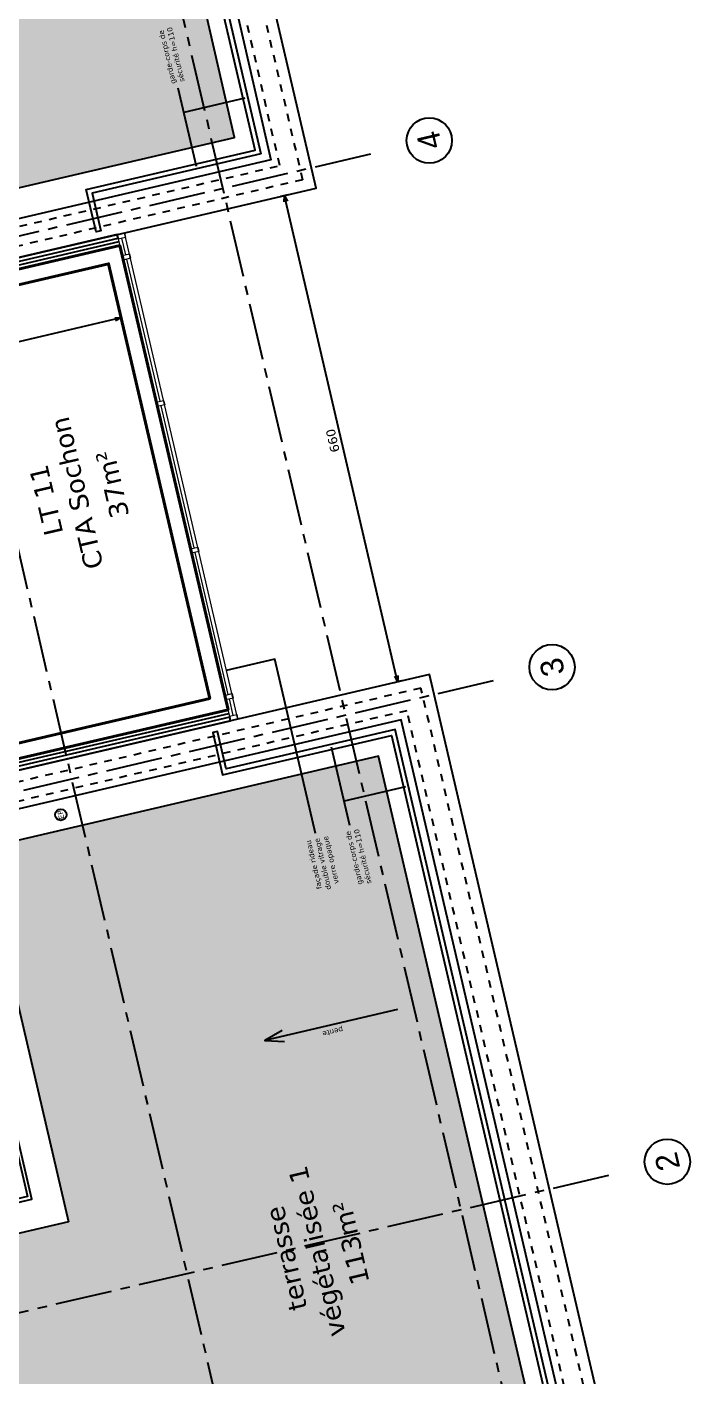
# Model space of a CAD drawing. Header units: metres. Extents: x 595957 to 596103, y 139647 to 139785.
# Drawn here: x 596092.37 to 596101.13, y 139675.33 to 139693.17 of the extents above; entities that cross this region are included whole.
import ezdxf
from ezdxf.enums import TextEntityAlignment as Align

# ---------------------------------------------------------------- set-up
doc = ezdxf.new("R2010")
doc.units = ezdxf.units.M
doc.header["$MEASUREMENT"] = 0
doc.header["$PDMODE"] = 3
doc.header["$PDSIZE"] = 0.1
doc.linetypes.add('AXES2', pattern=[1.125, 0.75, -0.125, 0.125, -0.125])
doc.linetypes.add('POINTILLE', pattern=[0.25, 0, -0.25])
for name, color, linetype in [('00-AXE-0.00', 14, 'AXES2'), ('01-ISOL-0.08', 43, 'ISOLATION'), ('01-MEN-VU-0.13', 163, 'Continuous'), ('01-SANITAIRE-0.15', 44, 'Continuous'), ('02-VU-POINT-05-0.10', 133, 'POINTILLE'), ('04-VEGET2-0.15', 80, 'Continuous'), ('06-COT-50&100-0.20', 2, 'Continuous'), ('06-TXT-DETAILS-DIVERS-02.20', 2, 'Continuous'), ('06-TXT-DIVERS-0.20', 70, 'Continuous'), ('06-TXT-ETIQUETTES SURFACES', 210, 'Continuous'), ('08-VU-0.25', 41, 'Continuous'), ('08-VU-0.35', 30, 'Continuous')]:
    doc.layers.add(name, color=color, linetype=linetype)
doc.layers.add('01-BETON-0.40', color=4, linetype='Continuous', lineweight=40)
doc.layers.add('01-MEN-CP-0.15', color=2, linetype='Continuous', lineweight=18)
doc.styles.add('COT', font='verdana.ttf')
doc.styles.add('locaux 100', font='verdana.ttf', dxfattribs={"height": 0.22})
doc.styles.add('locaux 20', font='verdana.ttf', dxfattribs={"height": 0.07})
doc.styles.get("Standard").update_dxf_attribs({"font": 'arial.ttf'})
doc.linetypes.add('ISOLATION', pattern='A,0.0001,-0.1,[134,ltypeshp.shx,S=0.1,R=0,X=-0.1,Y=0],-0.2,[134,ltypeshp.shx,S=0.1,R=180,X=0.1,Y=0],-0.1', length=0.4001)
doc.dimstyles.new('COT50', dxfattribs={"dimtxt": 0.12, "dimasz": 0.08, "dimexe": 0.05, "dimexo": 0, "dimgap": 0.05, "dimtad": 1, "dimdec": 0, "dimlfac": 100, "dimzin": 0, "dimdsep": 46, "dimtxsty": 'COT', "dimblk": 'OPEN30', "dimcen": 0.04, "dimdle": 0.05, "dimclrd": 256, "dimclre": 256, "dimclrt": 6, "dimadec": 0, "dimazin": 0, "dimtm": 1e-09, "dimtfac": 1, "dimtdec": 0, "dimtmove": 1, "dimatfit": 0, "dimldrblk": 'OPEN30', "dimfxl": 0.05, "dimfxlon": 1, "dimtolj": 1, "dimtzin": 0, "dimlwd": -1, "dimlwe": -1, "dimarcsym": 0})
pattern_1 = [(193.12127, (596100.81484, 139671.19803), (-0.1320308, -0.21229195), [0.046875, -0.3066784]), (148.1213, (596100.81484, 139671.19803), (-0.1320308, -0.212292), [0.046875, -0.203125]), (238.1213, (596100.81484, 139671.19803), (0.212292, -0.1320308), [0.046875, -0.203125])]

# ---------------------------------------------------------------- blocks, each defined once
blk = doc.blocks.new('_Open30')
at = {"color": 0, "linetype": 'ByBlock', "lineweight": -2}
for p, q in [((-1, 0.27), (0, 0)), ((0, 0), (-1, -0.27)), ((0, 0), (-1, 0))]:
    blk.add_line(p, q, dxfattribs=at)
blk = doc.blocks.new('*D42')
at = {"layer": '06-COT-50&100-0.20', "transparency": 16777216}
for p, q in [((596093.602, 139689.368), (596093.624, 139689.271)), ((596093.535, 139689.302), (596087.526, 139687.901)), ((596087.437, 139687.931), (596087.46, 139687.834))]:
    blk.add_line(p, q, dxfattribs=at)
at = {"layer": 'Defpoints', "color": 0, "transparency": 16777216}
for p in [(596093.446, 139690.036), (596087.281, 139688.599), (596087.448, 139687.883)]:
    blk.add_point(p, dxfattribs=at)
at = {"layer": '06-COT-50&100-0.20', "transparency": 16777216, "xscale": 0.08, "yscale": 0.08, "zscale": 0.08}
for p, rotation in [((596093.613, 139689.32), 13.12127038304243), ((596087.448, 139687.883), 193.1212703830424)]:
    blk.add_blockref('_Open30', p, dxfattribs=dict(at, rotation=rotation))
at = {"layer": '06-COT-50&100-0.20', "color": 6, "transparency": 16777216, "insert": (596090.556, 139688.492), "char_height": 0.12, "attachment_point": 5, "rotation": 193.1213, "style": 'COT'}
blk.add_mtext('\\A1;633', dxfattribs=at)
blk = doc.blocks.new('*D145')
at = {"layer": '06-COT-50&100-0.20', "transparency": 16777216}
for p, q in [((596095.82, 139690.949), (596095.722, 139690.926)), ((596097.251, 139684.587), (596095.789, 139690.859)), ((596097.318, 139684.521), (596097.221, 139684.498))]:
    blk.add_line(p, q, dxfattribs=at)
at = {"layer": 'Defpoints', "color": 0, "transparency": 16777216}
for p in [(596095.771, 139690.937), (596096.191, 139691.035), (596097.689, 139684.607)]:
    blk.add_point(p, dxfattribs=at)
at = {"layer": '06-COT-50&100-0.20', "transparency": 16777216, "xscale": 0.08, "yscale": 0.08, "zscale": 0.08}
for p, rotation in [((596095.771, 139690.937), 103.1212703830424), ((596097.269, 139684.509), 283.1212703830424)]:
    blk.add_blockref('_Open30', p, dxfattribs=dict(at, rotation=rotation))
at = {"layer": '06-COT-50&100-0.20', "color": 6, "transparency": 16777216, "insert": (596096.411, 139687.698), "char_height": 0.12, "attachment_point": 5, "rotation": 103.1213, "style": 'COT'}
blk.add_mtext('\\A1;660', dxfattribs=at)
blk = doc.blocks.new('A$C3E0B406B')
at = {"layer": '01-SANITAIRE-0.15'}
for points in [[(0.075, -0.25), (0, 0), (-0.075, -0.25)], [(0, -1.8), (0, 0)]]:
    blk.add_lwpolyline(points, dxfattribs=at)
at = {"layer": '01-SANITAIRE-0.15', "insert": (-0.083, -0.9), "char_height": 0.07, "width": 1.56851, "attachment_point": 5, "rotation": 90, "style": 'locaux 20'}
blk.add_mtext('pente ', dxfattribs=at)

msp = doc.modelspace()

# ---------------------------------------------------------------- hatches: boundary and pattern name
at = {"layer": '04-VEGET2-0.15', "true_color": 0x999999}
h = msp.add_hatch(dxfattribs=at)
h.set_pattern_fill('GRASS', color=253, scale=0.25)
h.set_pattern_definition(pattern_1)
h.paths.add_polyline_path([(596087.046, 139689.828), (596095.111, 139691.708), (596090.683, 139711.004), (596082.552, 139709.109)])
h = msp.add_hatch(dxfattribs=at)
h.set_pattern_fill('GRASS', color=253, scale=0.25)
h.set_pattern_definition(pattern_1)
h.paths.add_polyline_path([(596092.915, 139677.37), (596088.766, 139676.403), (596090.333, 139669.679), (596099.734, 139671.87), (596097.017, 139683.527), (596091.765, 139682.302)])
h.paths.add_polyline_path([(596093.549, 139670.641), (596093.587, 139670.726), (596093.298, 139670.583)], flags=16)

# ---------------------------------------------------------------- linework, layer by layer
at = {"layer": '00-AXE-0.00'}
for p, q in [((596099.828, 139670.147), (596085.783, 139730.398)), ((596096.207, 139669.302), (596082.162, 139729.554)), ((596096.908, 139691.484), (596082.22, 139688.061)), ((596098.531, 139684.521), (596083.844, 139681.098)), ((596100.055, 139677.982), (596087.226, 139674.992))]:
    msp.add_line(p, q, dxfattribs=at)
at = {"layer": '00-AXE-0.00', "linetype": 'Continuous'}
for centre in [(596097.687, 139691.666), (596099.31, 139684.703), (596100.834, 139678.164)]:
    msp.add_circle(centre, 0.3, dxfattribs=at)
at = {"layer": '01-BETON-0.40', "ltscale": 0.5}
msp.add_lwpolyline([(596087.732, 139686.666), (596087.281, 139688.599), (596093.446, 139690.036), (596094.785, 139684.29), (596088.621, 139682.853), (596088.17, 139684.786), (596087.975, 139684.741), (596088.471, 139682.613), (596095.026, 139684.14), (596093.595, 139690.276), (596087.041, 139688.748), (596087.537, 139686.62)], close=True, dxfattribs=at)
at = {"layer": '01-ISOL-0.08', "ltscale": 0.1}
for p, q in [((596093.584, 139690.325), (596086.932, 139688.774)), ((596088.385, 139682.541), (596095.037, 139684.092))]:
    msp.add_line(p, q, dxfattribs=at)
at = {"layer": '01-MEN-CP-0.15'}
for p, q in [((596093.675, 139690.156), (596093.624, 139690.375)), ((596094.127, 139688.218), (596093.688, 139690.097)), ((596094.578, 139686.28), (596094.14, 139688.159)), ((596095.03, 139684.342), (596094.592, 139686.221)), ((596095.095, 139684.064), (596095.044, 139684.283))]:
    msp.add_line(p, q, dxfattribs=at)
for points in [[(596095.06, 139683.994), (596095.157, 139684.017), (596093.659, 139690.445), (596093.561, 139690.422)], [(596093.575, 139690.364), (596093.561, 139690.422), (596093.659, 139690.445), (596093.672, 139690.386)], [(596093.64, 139690.086), (596093.626, 139690.145), (596093.723, 139690.167), (596093.737, 139690.109)], [(596094.091, 139688.148), (596094.078, 139688.206), (596094.175, 139688.229), (596094.189, 139688.171)], [(596094.543, 139686.21), (596094.53, 139686.268), (596094.627, 139686.291), (596094.641, 139686.233)], [(596094.995, 139684.272), (596094.981, 139684.33), (596095.079, 139684.353), (596095.092, 139684.295)], [(596095.06, 139683.994), (596095.046, 139684.053), (596095.143, 139684.076), (596095.157, 139684.017)]]:
    msp.add_lwpolyline(points, close=True, dxfattribs=at)
at = {"layer": '01-MEN-VU-0.13'}
for points in [[(596095.461, 139691.489), (596093.229, 139690.968), (596093.344, 139690.474), (596093.281, 139690.459), (596093.151, 139691.017), (596095.383, 139691.537), (596090.786, 139711.262), (596088.553, 139710.742), (596088.423, 139711.299), (596088.486, 139711.314), (596088.601, 139710.82), (596090.834, 139711.34)], [(596089.688, 139669.228), (596100.085, 139671.652), (596097.235, 139683.878), (596095.003, 139683.357), (596094.888, 139683.852), (596094.824, 139683.837), (596094.954, 139683.279), (596097.187, 139683.8), (596100.007, 139671.7), (596089.674, 139669.292)]]:
    msp.add_lwpolyline(points, close=True, dxfattribs=at)
at = {"layer": '01-SANITAIRE-0.15'}
msp.add_circle((596092.815, 139682.752), 0.075, dxfattribs=at)
at = {"layer": '02-VU-POINT-05-0.10', "ltscale": 0.25}
for points in [[(596082.292, 139709.562), (596082.235, 139709.805), (596091.176, 139711.889), (596096.011, 139691.147), (596087.07, 139689.063), (596087.014, 139689.307), (596095.71, 139691.334), (596091.058, 139711.605)], [(596087.016, 139681.709), (596089.96, 139669.078), (596100.334, 139671.497), (596097.39, 139684.127)]]:
    msp.add_lwpolyline(points, close=True, dxfattribs=at)
msp.add_lwpolyline([(596084.894, 139681.214), (596086.772, 139681.652), (596089.773, 139668.778), (596100.635, 139671.31), (596097.577, 139684.427), (596085.081, 139681.514)], dxfattribs=at)
at = {"layer": '04-VEGET2-0.15'}
for points in [[(596087.046, 139689.828), (596095.111, 139691.708), (596090.683, 139711.004), (596082.552, 139709.109)], [(596092.915, 139677.37), (596088.766, 139676.403), (596090.333, 139669.679), (596099.734, 139671.87), (596097.017, 139683.527), (596091.765, 139682.302)]]:
    msp.add_lwpolyline(points, close=True, dxfattribs=at)
at = {"layer": '06-TXT-DETAILS-DIVERS-02.20'}
for p, q in [((596095.25, 139692.227), (596094.44, 139692.038)), ((596097.372, 139683.122), (596096.562, 139682.933))]:
    msp.add_line(p, q, dxfattribs=at)
for points in [[(596094.364, 139692.362), (596094.606, 139691.326)], [(596096.181, 139682.503), (596095.643, 139684.809), (596095, 139684.659)], [(596096.638, 139682.609), (596096.396, 139683.646)]]:
    msp.add_lwpolyline(points, dxfattribs=at)
at = {"layer": '08-VU-0.25'}
for points in [[(596087.526, 139686.669), (596087.428, 139686.646), (596086.921, 139688.823), (596093.573, 139690.373), (596093.561, 139690.422), (596086.861, 139688.86), (596087.391, 139686.586), (596087.537, 139686.62)], [(596087.975, 139684.741), (596087.829, 139684.707), (596088.359, 139682.433), (596095.06, 139683.994), (596095.048, 139684.043), (596088.397, 139682.493), (596087.889, 139684.669), (596087.987, 139684.692)], [(596089.167, 139679.628), (596091.784, 139680.238), (596092.374, 139677.706), (596089.757, 139677.096), (596089.769, 139677.048), (596092.434, 139677.669), (596091.821, 139680.298), (596089.156, 139679.677)]]:
    msp.add_lwpolyline(points, close=True, dxfattribs=at)
at = {"layer": '08-VU-0.35'}
msp.add_lwpolyline([(596087.007, 139688.894), (596096.191, 139691.035), (596091.288, 139712.07), (596082.104, 139709.929), (596082.217, 139709.442), (596090.983, 139711.485), (596095.59, 139691.409), (596086.894, 139689.381)], close=True, dxfattribs=at)
for points in [[(596087.945, 139676.622), (596089.807, 139668.632), (596100.815, 139671.198), (596097.689, 139684.607), (596088.251, 139682.407)], [(596088.285, 139676.702), (596090.034, 139669.199), (596100.214, 139671.571), (596097.316, 139684.007), (596088.364, 139681.92)]]:
    msp.add_lwpolyline(points, dxfattribs=at)

# ---------------------------------------------------------------- block references
at = {"color": 2, "rotation": 103.1212703830424}
msp.add_blockref('A$C3E0B406B', (596095.514, 139679.768), dxfattribs=at)

# ---------------------------------------------------------------- texts
at = {"layer": '00-AXE-0.00'}
for s, p in [('4', (596097.687, 139691.666)), ('3', (596099.31, 139684.703)), ('2', (596100.834, 139678.164))]:
    msp.add_text(s, height=0.3, rotation=103.1213, dxfattribs=at).set_placement(p, align=Align.MIDDLE_CENTER)
at = {"layer": '01-SANITAIRE-0.15', "insert": (596092.815, 139682.752), "char_height": 0.07, "width": 0.15887, "attachment_point": 5, "rotation": 103.1213, "style": 'locaux 20'}
msp.add_mtext('EP', dxfattribs=at)
at = {"layer": '06-TXT-DETAILS-DIVERS-02.20', "char_height": 0.07, "width": 1.56851, "rotation": 103.1213, "style": 'locaux 20'}
for s, insert, attachment_point in [('garde-corps de\\Psécurité h=110 ', (596094.361, 139692.429), 4), ('garde-corps de\\Psécurité h=110 ', (596096.665, 139682.548), 6), ('façade rideau\\Pdouble vitrage\\Pverre opaque ', (596096.208, 139682.442), 6)]:
    msp.add_mtext(s, dxfattribs=dict(at, insert=insert, attachment_point=attachment_point))
at = {"layer": '06-TXT-DIVERS-0.20', "char_height": 0.25, "width": 2.37148, "attachment_point": 5, "rotation": 103.1213, "style": 'locaux 100'}
for s, insert in [('LT 11\\PCTA Sochon', (596092.825, 139686.958)), ('terrasse végétalisée 1', (596096.033, 139676.94))]:
    msp.add_mtext(s, dxfattribs=dict(at, insert=insert))
at = {"layer": '06-TXT-ETIQUETTES SURFACES', "char_height": 0.25, "attachment_point": 5, "rotation": 103.1213, "style": 'locaux 100'}
for s, insert in [('37m²', (596093.498, 139687.123)), ('113m²', (596096.651, 139677.092))]:
    msp.add_mtext(s, dxfattribs=dict(at, insert=insert))

# ---------------------------------------------------------------- dimensions: what is measured, and where the dimension line sits
at = {"layer": '06-COT-50&100-0.20'}
for base, p1, p2, angle, picture, middle in [((596095.771, 139690.937), (596097.689, 139684.607), (596096.191, 139691.035), 103.1213, '*D145', (596096.411, 139687.698)), ((596087.448, 139687.883), (596093.446, 139690.036), (596087.281, 139688.599), 193.1213, '*D42', (596090.556, 139688.492))]:
    dim = msp.add_linear_dim(base=base, p1=p1, p2=p2, angle=angle, dimstyle='COT50', dxfattribs=at)
    dim.commit()
    dim.dimension.update_dxf_attribs({"geometry": picture, "text_midpoint": middle})

doc.saveas('drawing.dxf')
